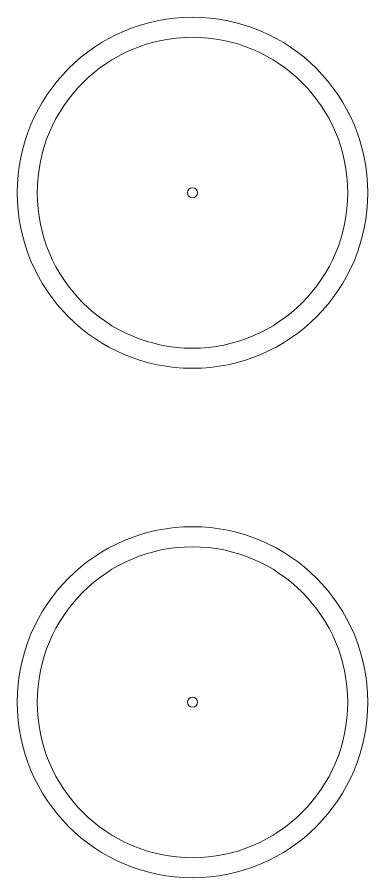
# Model space of a CAD drawing. Extents: x -194 to 239, y -574 to -265.
# Drawn here: x -101.894 to -100.787, y -311.933 to -309.219 of the extents above; entities that cross this region are included whole.
import ezdxf

# ---------------------------------------------------------------- set-up
doc = ezdxf.new("R2010")
doc.units = 0
doc.header["$LTSCALE"] = 0.5
doc.layers.add('TANGENT EDGES', color=7, linetype='CONTINUOUS', lineweight=0)
doc.layers.add('VISIBLE', color=7, linetype='CONTINUOUS', lineweight=0)

msp = doc.modelspace()

# ---------------------------------------------------------------- linework, layer by layer
at = {"layer": 'TANGENT EDGES', "color": 7, "lineweight": 5}
for centre in [(-101.34021, -309.77292), (-101.34021, -311.37948)]:
    msp.add_circle(centre, 0.01581, dxfattribs=at)
at = {"layer": 'VISIBLE', "color": 7, "lineweight": 5}
for centre, radius in [((-101.34021, -309.77292), 0.55344), ((-101.34021, -309.77292), 0.49019), ((-101.34021, -311.37948), 0.55344), ((-101.34021, -311.37948), 0.49019)]:
    msp.add_circle(centre, radius, dxfattribs=at)

doc.saveas('drawing.dxf')
